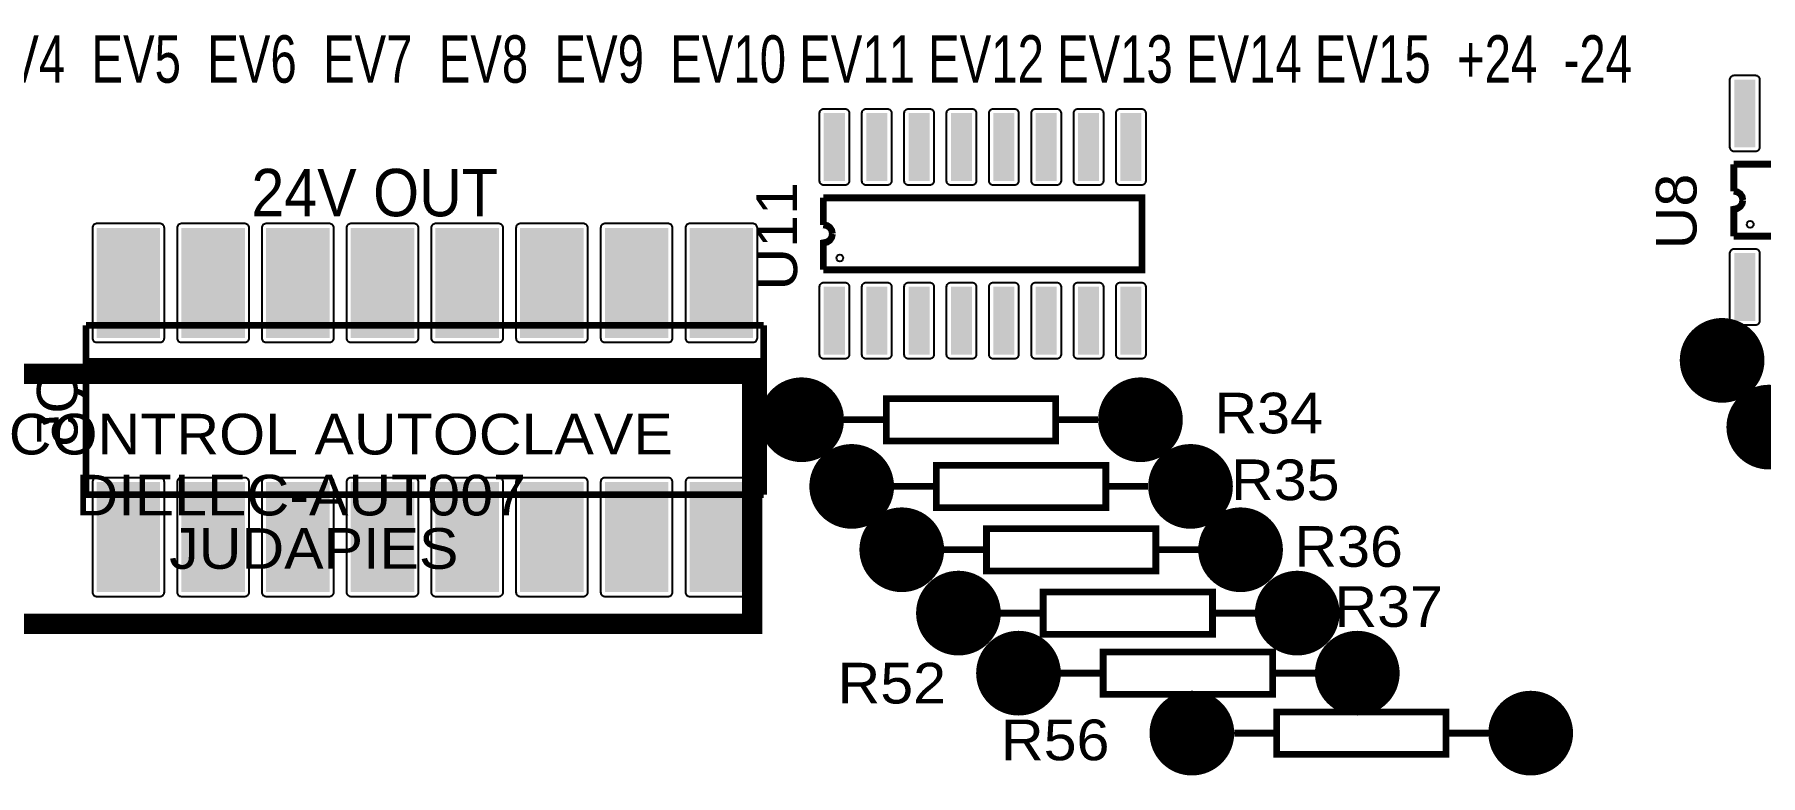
# Model space of a CAD drawing. Header units: inches. Extents: x 18.7 to 39.4, y 4.3 to 20.5.
# Drawn here: x 28.018 to 30.708, y 12.782 to 13.937 of the extents above; entities that cross this region are included whole.
import ezdxf

# ---------------------------------------------------------------- set-up
doc = ezdxf.new("R2010")
doc.units = ezdxf.units.IN
doc.header["$MEASUREMENT"] = 0
doc.styles.get("Standard").update_dxf_attribs({"font": 'arial.ttf'})

# ---------------------------------------------------------------- blocks, each defined once
blk = doc.blocks.new('RPAD')
blk.add_trace([(-0.5, -0.5), (-0.5, 0.5), (0.5, -0.5), (0.5, 0.5)])
blk = doc.blocks.new('EPAD')
at = {"const_width": 0.5}
blk.add_lwpolyline([(-0.25, 0, 1), (0.25, 0, 1)], format="xyb", close=True, dxfattribs=at)
blk = doc.blocks.new('NextionControlV4')
for points in [[(44.5068, 16.2564), (44.5318, 16.2564), (44.5328, 16.2563), (44.5337, 16.256), (44.5346, 16.2555), (44.5353, 16.2549), (44.5359, 16.2542), (44.5364, 16.2533), (44.5367, 16.2524), (44.5368, 16.2514), (44.5368, 16.1714), (44.5367, 16.1704), (44.5364, 16.1694), (44.5359, 16.1686), (44.5353, 16.1678), (44.5346, 16.1672), (44.5337, 16.1668), (44.5328, 16.1665), (44.5318, 16.1664), (44.5068, 16.1664), (44.5057, 16.1665), (44.5048, 16.1668), (44.5039, 16.1672), (44.5032, 16.1678), (44.5026, 16.1686), (44.5022, 16.1694), (44.5019, 16.1704), (44.5018, 16.1714), (44.5018, 16.2514), (44.5019, 16.2524), (44.5022, 16.2533), (44.5026, 16.2542), (44.5032, 16.2549), (44.5039, 16.2555), (44.5048, 16.256), (44.5057, 16.2563), (44.5068, 16.2564)], [(43.432, 16.2167), (43.457, 16.2167), (43.458, 16.2166), (43.4589, 16.2163), (43.4598, 16.2159), (43.4605, 16.2153), (43.4611, 16.2145), (43.4616, 16.2137), (43.4619, 16.2127), (43.462, 16.2117), (43.462, 16.1317), (43.4619, 16.1307), (43.4616, 16.1297), (43.4611, 16.1289), (43.4605, 16.1281), (43.4598, 16.1275), (43.4589, 16.1271), (43.458, 16.1268), (43.457, 16.1267), (43.432, 16.1267), (43.431, 16.1268), (43.43, 16.1271), (43.4292, 16.1275), (43.4284, 16.1281), (43.4278, 16.1289), (43.4274, 16.1297), (43.4271, 16.1307), (43.427, 16.1317), (43.427, 16.2117), (43.4271, 16.2127), (43.4274, 16.2137), (43.4278, 16.2145), (43.4284, 16.2153), (43.4292, 16.2159), (43.43, 16.2163), (43.431, 16.2166), (43.432, 16.2167)], [(43.482, 16.2167), (43.507, 16.2167), (43.508, 16.2166), (43.5089, 16.2163), (43.5098, 16.2159), (43.5105, 16.2153), (43.5111, 16.2145), (43.5116, 16.2137), (43.5119, 16.2127), (43.512, 16.2117), (43.512, 16.1317), (43.5119, 16.1307), (43.5116, 16.1297), (43.5111, 16.1289), (43.5105, 16.1281), (43.5098, 16.1275), (43.5089, 16.1271), (43.508, 16.1268), (43.507, 16.1267), (43.482, 16.1267), (43.481, 16.1268), (43.48, 16.1271), (43.4792, 16.1275), (43.4784, 16.1281), (43.4778, 16.1289), (43.4774, 16.1297), (43.4771, 16.1307), (43.477, 16.1317), (43.477, 16.2117), (43.4771, 16.2127), (43.4774, 16.2137), (43.4778, 16.2145), (43.4784, 16.2153), (43.4792, 16.2159), (43.48, 16.2163), (43.481, 16.2166), (43.482, 16.2167)], [(43.532, 16.2167), (43.557, 16.2167), (43.558, 16.2166), (43.5589, 16.2163), (43.5598, 16.2159), (43.5605, 16.2153), (43.5611, 16.2145), (43.5616, 16.2137), (43.5619, 16.2127), (43.562, 16.2117), (43.562, 16.1317), (43.5619, 16.1307), (43.5616, 16.1297), (43.5611, 16.1289), (43.5605, 16.1281), (43.5598, 16.1275), (43.5589, 16.1271), (43.558, 16.1268), (43.557, 16.1267), (43.532, 16.1267), (43.531, 16.1268), (43.53, 16.1271), (43.5292, 16.1275), (43.5284, 16.1281), (43.5278, 16.1289), (43.5274, 16.1297), (43.5271, 16.1307), (43.527, 16.1317), (43.527, 16.2117), (43.5271, 16.2127), (43.5274, 16.2137), (43.5278, 16.2145), (43.5284, 16.2153), (43.5292, 16.2159), (43.53, 16.2163), (43.531, 16.2166), (43.532, 16.2167)], [(43.582, 16.2167), (43.607, 16.2167), (43.608, 16.2166), (43.6089, 16.2163), (43.6098, 16.2159), (43.6105, 16.2153), (43.6111, 16.2145), (43.6116, 16.2137), (43.6119, 16.2127), (43.612, 16.2117), (43.612, 16.1317), (43.6119, 16.1307), (43.6116, 16.1297), (43.6111, 16.1289), (43.6105, 16.1281), (43.6098, 16.1275), (43.6089, 16.1271), (43.608, 16.1268), (43.607, 16.1267), (43.582, 16.1267), (43.581, 16.1268), (43.58, 16.1271), (43.5792, 16.1275), (43.5784, 16.1281), (43.5778, 16.1289), (43.5774, 16.1297), (43.5771, 16.1307), (43.577, 16.1317), (43.577, 16.2117), (43.5771, 16.2127), (43.5774, 16.2137), (43.5778, 16.2145), (43.5784, 16.2153), (43.5792, 16.2159), (43.58, 16.2163), (43.581, 16.2166), (43.582, 16.2167)], [(43.632, 16.2167), (43.657, 16.2167), (43.658, 16.2166), (43.6589, 16.2163), (43.6598, 16.2159), (43.6605, 16.2153), (43.6611, 16.2145), (43.6616, 16.2137), (43.6619, 16.2127), (43.662, 16.2117), (43.662, 16.1317), (43.6619, 16.1307), (43.6616, 16.1297), (43.6611, 16.1289), (43.6605, 16.1281), (43.6598, 16.1275), (43.6589, 16.1271), (43.658, 16.1268), (43.657, 16.1267), (43.632, 16.1267), (43.631, 16.1268), (43.63, 16.1271), (43.6292, 16.1275), (43.6284, 16.1281), (43.6278, 16.1289), (43.6274, 16.1297), (43.6271, 16.1307), (43.627, 16.1317), (43.627, 16.2117), (43.6271, 16.2127), (43.6274, 16.2137), (43.6278, 16.2145), (43.6284, 16.2153), (43.6292, 16.2159), (43.63, 16.2163), (43.631, 16.2166), (43.632, 16.2167)], [(43.682, 16.2167), (43.707, 16.2167), (43.708, 16.2166), (43.7089, 16.2163), (43.7098, 16.2159), (43.7105, 16.2153), (43.7111, 16.2145), (43.7116, 16.2137), (43.7119, 16.2127), (43.712, 16.2117), (43.712, 16.1317), (43.7119, 16.1307), (43.7116, 16.1297), (43.7111, 16.1289), (43.7105, 16.1281), (43.7098, 16.1275), (43.7089, 16.1271), (43.708, 16.1268), (43.707, 16.1267), (43.682, 16.1267), (43.681, 16.1268), (43.68, 16.1271), (43.6792, 16.1275), (43.6784, 16.1281), (43.6778, 16.1289), (43.6774, 16.1297), (43.6771, 16.1307), (43.677, 16.1317), (43.677, 16.2117), (43.6771, 16.2127), (43.6774, 16.2137), (43.6778, 16.2145), (43.6784, 16.2153), (43.6792, 16.2159), (43.68, 16.2163), (43.681, 16.2166), (43.682, 16.2167)], [(43.732, 16.2167), (43.757, 16.2167), (43.758, 16.2166), (43.7589, 16.2163), (43.7598, 16.2159), (43.7605, 16.2153), (43.7611, 16.2145), (43.7616, 16.2137), (43.7619, 16.2127), (43.762, 16.2117), (43.762, 16.1317), (43.7619, 16.1307), (43.7616, 16.1297), (43.7611, 16.1289), (43.7605, 16.1281), (43.7598, 16.1275), (43.7589, 16.1271), (43.758, 16.1268), (43.757, 16.1267), (43.732, 16.1267), (43.731, 16.1268), (43.73, 16.1271), (43.7292, 16.1275), (43.7284, 16.1281), (43.7278, 16.1289), (43.7274, 16.1297), (43.7271, 16.1307), (43.727, 16.1317), (43.727, 16.2117), (43.7271, 16.2127), (43.7274, 16.2137), (43.7278, 16.2145), (43.7284, 16.2153), (43.7292, 16.2159), (43.73, 16.2163), (43.731, 16.2166), (43.732, 16.2167)], [(43.782, 16.2167), (43.807, 16.2167), (43.808, 16.2166), (43.8089, 16.2163), (43.8098, 16.2159), (43.8105, 16.2153), (43.8111, 16.2145), (43.8116, 16.2137), (43.8119, 16.2127), (43.812, 16.2117), (43.812, 16.1317), (43.8119, 16.1307), (43.8116, 16.1297), (43.8111, 16.1289), (43.8105, 16.1281), (43.8098, 16.1275), (43.8089, 16.1271), (43.808, 16.1268), (43.807, 16.1267), (43.782, 16.1267), (43.781, 16.1268), (43.78, 16.1271), (43.7792, 16.1275), (43.7784, 16.1281), (43.7778, 16.1289), (43.7774, 16.1297), (43.7771, 16.1307), (43.777, 16.1317), (43.777, 16.2117), (43.7771, 16.2127), (43.7774, 16.2137), (43.7778, 16.2145), (43.7784, 16.2153), (43.7792, 16.2159), (43.78, 16.2163), (43.781, 16.2166), (43.782, 16.2167)], [(42.5735, 15.9412), (42.6485, 15.9412), (42.6495, 15.9413), (42.6504, 15.9416), (42.6513, 15.942), (42.652, 15.9426), (42.6526, 15.9433), (42.6531, 15.9442), (42.6534, 15.9451), (42.6535, 15.9462), (42.6535, 16.0762), (42.6534, 16.0772), (42.6531, 16.0781), (42.6526, 16.079), (42.652, 16.0797), (42.6513, 16.0803), (42.6504, 16.0808), (42.6495, 16.0811), (42.6485, 16.0812), (42.5735, 16.0812), (42.5724, 16.0811), (42.5715, 16.0808), (42.5706, 16.0803), (42.5699, 16.0797), (42.5693, 16.079), (42.5689, 16.0781), (42.5686, 16.0772), (42.5685, 16.0762), (42.5685, 15.9462), (42.5686, 15.9451), (42.5689, 15.9442), (42.5693, 15.9433), (42.5699, 15.9426), (42.5706, 15.942), (42.5715, 15.9416), (42.5724, 15.9413), (42.5735, 15.9412)], [(42.6735, 15.9412), (42.7485, 15.9412), (42.7495, 15.9413), (42.7504, 15.9416), (42.7513, 15.942), (42.752, 15.9426), (42.7526, 15.9433), (42.7531, 15.9442), (42.7534, 15.9451), (42.7535, 15.9462), (42.7535, 16.0762), (42.7534, 16.0772), (42.7531, 16.0781), (42.7526, 16.079), (42.752, 16.0797), (42.7513, 16.0803), (42.7504, 16.0808), (42.7495, 16.0811), (42.7485, 16.0812), (42.6735, 16.0812), (42.6724, 16.0811), (42.6715, 16.0808), (42.6706, 16.0803), (42.6699, 16.0797), (42.6693, 16.079), (42.6689, 16.0781), (42.6686, 16.0772), (42.6685, 16.0762), (42.6685, 15.9462), (42.6686, 15.9451), (42.6689, 15.9442), (42.6693, 15.9433), (42.6699, 15.9426), (42.6706, 15.942), (42.6715, 15.9416), (42.6724, 15.9413), (42.6735, 15.9412)], [(42.7735, 15.9412), (42.8485, 15.9412), (42.8495, 15.9413), (42.8504, 15.9416), (42.8513, 15.942), (42.852, 15.9426), (42.8526, 15.9433), (42.8531, 15.9442), (42.8534, 15.9451), (42.8535, 15.9462), (42.8535, 16.0762), (42.8534, 16.0772), (42.8531, 16.0781), (42.8526, 16.079), (42.852, 16.0797), (42.8513, 16.0803), (42.8504, 16.0808), (42.8495, 16.0811), (42.8485, 16.0812), (42.7735, 16.0812), (42.7724, 16.0811), (42.7715, 16.0808), (42.7706, 16.0803), (42.7699, 16.0797), (42.7693, 16.079), (42.7689, 16.0781), (42.7686, 16.0772), (42.7685, 16.0762), (42.7685, 15.9462), (42.7686, 15.9451), (42.7689, 15.9442), (42.7693, 15.9433), (42.7699, 15.9426), (42.7706, 15.942), (42.7715, 15.9416), (42.7724, 15.9413), (42.7735, 15.9412)], [(42.8735, 15.9412), (42.9485, 15.9412), (42.9495, 15.9413), (42.9504, 15.9416), (42.9513, 15.942), (42.952, 15.9426), (42.9526, 15.9433), (42.9531, 15.9442), (42.9534, 15.9451), (42.9535, 15.9462), (42.9535, 16.0762), (42.9534, 16.0772), (42.9531, 16.0781), (42.9526, 16.079), (42.952, 16.0797), (42.9513, 16.0803), (42.9504, 16.0808), (42.9495, 16.0811), (42.9485, 16.0812), (42.8735, 16.0812), (42.8724, 16.0811), (42.8715, 16.0808), (42.8706, 16.0803), (42.8699, 16.0797), (42.8693, 16.079), (42.8689, 16.0781), (42.8686, 16.0772), (42.8685, 16.0762), (42.8685, 15.9462), (42.8686, 15.9451), (42.8689, 15.9442), (42.8693, 15.9433), (42.8699, 15.9426), (42.8706, 15.942), (42.8715, 15.9416), (42.8724, 15.9413), (42.8735, 15.9412)], [(42.9735, 15.9412), (43.0485, 15.9412), (43.0495, 15.9413), (43.0504, 15.9416), (43.0513, 15.942), (43.052, 15.9426), (43.0526, 15.9433), (43.0531, 15.9442), (43.0534, 15.9451), (43.0535, 15.9462), (43.0535, 16.0762), (43.0534, 16.0772), (43.0531, 16.0781), (43.0526, 16.079), (43.052, 16.0797), (43.0513, 16.0803), (43.0504, 16.0808), (43.0495, 16.0811), (43.0485, 16.0812), (42.9735, 16.0812), (42.9724, 16.0811), (42.9715, 16.0808), (42.9706, 16.0803), (42.9699, 16.0797), (42.9693, 16.079), (42.9689, 16.0781), (42.9686, 16.0772), (42.9685, 16.0762), (42.9685, 15.9462), (42.9686, 15.9451), (42.9689, 15.9442), (42.9693, 15.9433), (42.9699, 15.9426), (42.9706, 15.942), (42.9715, 15.9416), (42.9724, 15.9413), (42.9735, 15.9412)], [(43.0735, 15.9412), (43.1485, 15.9412), (43.1495, 15.9413), (43.1504, 15.9416), (43.1513, 15.942), (43.152, 15.9426), (43.1526, 15.9433), (43.1531, 15.9442), (43.1534, 15.9451), (43.1535, 15.9462), (43.1535, 16.0762), (43.1534, 16.0772), (43.1531, 16.0781), (43.1526, 16.079), (43.152, 16.0797), (43.1513, 16.0803), (43.1504, 16.0808), (43.1495, 16.0811), (43.1485, 16.0812), (43.0735, 16.0812), (43.0724, 16.0811), (43.0715, 16.0808), (43.0706, 16.0803), (43.0699, 16.0797), (43.0693, 16.079), (43.0689, 16.0781), (43.0686, 16.0772), (43.0685, 16.0762), (43.0685, 15.9462), (43.0686, 15.9451), (43.0689, 15.9442), (43.0693, 15.9433), (43.0699, 15.9426), (43.0706, 15.942), (43.0715, 15.9416), (43.0724, 15.9413), (43.0735, 15.9412)], [(43.1735, 15.9412), (43.2485, 15.9412), (43.2495, 15.9413), (43.2504, 15.9416), (43.2513, 15.942), (43.252, 15.9426), (43.2526, 15.9433), (43.2531, 15.9442), (43.2534, 15.9451), (43.2535, 15.9462), (43.2535, 16.0762), (43.2534, 16.0772), (43.2531, 16.0781), (43.2526, 16.079), (43.252, 16.0797), (43.2513, 16.0803), (43.2504, 16.0808), (43.2495, 16.0811), (43.2485, 16.0812), (43.1735, 16.0812), (43.1724, 16.0811), (43.1715, 16.0808), (43.1706, 16.0803), (43.1699, 16.0797), (43.1693, 16.079), (43.1689, 16.0781), (43.1686, 16.0772), (43.1685, 16.0762), (43.1685, 15.9462), (43.1686, 15.9451), (43.1689, 15.9442), (43.1693, 15.9433), (43.1699, 15.9426), (43.1706, 15.942), (43.1715, 15.9416), (43.1724, 15.9413), (43.1735, 15.9412)], [(43.2735, 15.9412), (43.3485, 15.9412), (43.3495, 15.9413), (43.3504, 15.9416), (43.3513, 15.942), (43.352, 15.9426), (43.3526, 15.9433), (43.3531, 15.9442), (43.3534, 15.9451), (43.3535, 15.9462), (43.3535, 16.0762), (43.3534, 16.0772), (43.3531, 16.0781), (43.3526, 16.079), (43.352, 16.0797), (43.3513, 16.0803), (43.3504, 16.0808), (43.3495, 16.0811), (43.3485, 16.0812), (43.2735, 16.0812), (43.2724, 16.0811), (43.2715, 16.0808), (43.2706, 16.0803), (43.2699, 16.0797), (43.2693, 16.079), (43.2689, 16.0781), (43.2686, 16.0772), (43.2685, 16.0762), (43.2685, 15.9462), (43.2686, 15.9451), (43.2689, 15.9442), (43.2693, 15.9433), (43.2699, 15.9426), (43.2706, 15.942), (43.2715, 15.9416), (43.2724, 15.9413), (43.2735, 15.9412)], [(44.5318, 15.9614), (44.5068, 15.9614), (44.5057, 15.9615), (44.5048, 15.9618), (44.5039, 15.9622), (44.5032, 15.9628), (44.5026, 15.9636), (44.5022, 15.9644), (44.5019, 15.9654), (44.5018, 15.9664), (44.5018, 16.0464), (44.5019, 16.0474), (44.5022, 16.0483), (44.5026, 16.0492), (44.5032, 16.0499), (44.5039, 16.0505), (44.5048, 16.051), (44.5057, 16.0513), (44.5068, 16.0514), (44.5318, 16.0514), (44.5328, 16.0513), (44.5337, 16.051), (44.5346, 16.0505), (44.5353, 16.0499), (44.5359, 16.0492), (44.5364, 16.0483), (44.5367, 16.0474), (44.5368, 16.0464), (44.5368, 15.9664), (44.5367, 15.9654), (44.5364, 15.9644), (44.5359, 15.9636), (44.5353, 15.9628), (44.5346, 15.9622), (44.5337, 15.9618), (44.5328, 15.9615), (44.5318, 15.9614)], [(43.457, 15.9217), (43.432, 15.9217), (43.431, 15.9218), (43.43, 15.9221), (43.4292, 15.9225), (43.4284, 15.9231), (43.4278, 15.9239), (43.4274, 15.9247), (43.4271, 15.9257), (43.427, 15.9267), (43.427, 16.0067), (43.4271, 16.0077), (43.4274, 16.0087), (43.4278, 16.0095), (43.4284, 16.0103), (43.4292, 16.0109), (43.43, 16.0113), (43.431, 16.0116), (43.432, 16.0117), (43.457, 16.0117), (43.458, 16.0116), (43.4589, 16.0113), (43.4598, 16.0109), (43.4605, 16.0103), (43.4611, 16.0095), (43.4616, 16.0087), (43.4619, 16.0077), (43.462, 16.0067), (43.462, 15.9267), (43.4619, 15.9257), (43.4616, 15.9247), (43.4611, 15.9239), (43.4605, 15.9231), (43.4598, 15.9225), (43.4589, 15.9221), (43.458, 15.9218), (43.457, 15.9217)], [(43.507, 15.9217), (43.482, 15.9217), (43.481, 15.9218), (43.48, 15.9221), (43.4792, 15.9225), (43.4784, 15.9231), (43.4778, 15.9239), (43.4774, 15.9247), (43.4771, 15.9257), (43.477, 15.9267), (43.477, 16.0067), (43.4771, 16.0077), (43.4774, 16.0087), (43.4778, 16.0095), (43.4784, 16.0103), (43.4792, 16.0109), (43.48, 16.0113), (43.481, 16.0116), (43.482, 16.0117), (43.507, 16.0117), (43.508, 16.0116), (43.5089, 16.0113), (43.5098, 16.0109), (43.5105, 16.0103), (43.5111, 16.0095), (43.5116, 16.0087), (43.5119, 16.0077), (43.512, 16.0067), (43.512, 15.9267), (43.5119, 15.9257), (43.5116, 15.9247), (43.5111, 15.9239), (43.5105, 15.9231), (43.5098, 15.9225), (43.5089, 15.9221), (43.508, 15.9218), (43.507, 15.9217)], [(43.557, 15.9217), (43.532, 15.9217), (43.531, 15.9218), (43.53, 15.9221), (43.5292, 15.9225), (43.5284, 15.9231), (43.5278, 15.9239), (43.5274, 15.9247), (43.5271, 15.9257), (43.527, 15.9267), (43.527, 16.0067), (43.5271, 16.0077), (43.5274, 16.0087), (43.5278, 16.0095), (43.5284, 16.0103), (43.5292, 16.0109), (43.53, 16.0113), (43.531, 16.0116), (43.532, 16.0117), (43.557, 16.0117), (43.558, 16.0116), (43.5589, 16.0113), (43.5598, 16.0109), (43.5605, 16.0103), (43.5611, 16.0095), (43.5616, 16.0087), (43.5619, 16.0077), (43.562, 16.0067), (43.562, 15.9267), (43.5619, 15.9257), (43.5616, 15.9247), (43.5611, 15.9239), (43.5605, 15.9231), (43.5598, 15.9225), (43.5589, 15.9221), (43.558, 15.9218), (43.557, 15.9217)], [(43.607, 15.9217), (43.582, 15.9217), (43.581, 15.9218), (43.58, 15.9221), (43.5792, 15.9225), (43.5784, 15.9231), (43.5778, 15.9239), (43.5774, 15.9247), (43.5771, 15.9257), (43.577, 15.9267), (43.577, 16.0067), (43.5771, 16.0077), (43.5774, 16.0087), (43.5778, 16.0095), (43.5784, 16.0103), (43.5792, 16.0109), (43.58, 16.0113), (43.581, 16.0116), (43.582, 16.0117), (43.607, 16.0117), (43.608, 16.0116), (43.6089, 16.0113), (43.6098, 16.0109), (43.6105, 16.0103), (43.6111, 16.0095), (43.6116, 16.0087), (43.6119, 16.0077), (43.612, 16.0067), (43.612, 15.9267), (43.6119, 15.9257), (43.6116, 15.9247), (43.6111, 15.9239), (43.6105, 15.9231), (43.6098, 15.9225), (43.6089, 15.9221), (43.608, 15.9218), (43.607, 15.9217)], [(43.657, 15.9217), (43.632, 15.9217), (43.631, 15.9218), (43.63, 15.9221), (43.6292, 15.9225), (43.6284, 15.9231), (43.6278, 15.9239), (43.6274, 15.9247), (43.6271, 15.9257), (43.627, 15.9267), (43.627, 16.0067), (43.6271, 16.0077), (43.6274, 16.0087), (43.6278, 16.0095), (43.6284, 16.0103), (43.6292, 16.0109), (43.63, 16.0113), (43.631, 16.0116), (43.632, 16.0117), (43.657, 16.0117), (43.658, 16.0116), (43.6589, 16.0113), (43.6598, 16.0109), (43.6605, 16.0103), (43.6611, 16.0095), (43.6616, 16.0087), (43.6619, 16.0077), (43.662, 16.0067), (43.662, 15.9267), (43.6619, 15.9257), (43.6616, 15.9247), (43.6611, 15.9239), (43.6605, 15.9231), (43.6598, 15.9225), (43.6589, 15.9221), (43.658, 15.9218), (43.657, 15.9217)], [(43.707, 15.9217), (43.682, 15.9217), (43.681, 15.9218), (43.68, 15.9221), (43.6792, 15.9225), (43.6784, 15.9231), (43.6778, 15.9239), (43.6774, 15.9247), (43.6771, 15.9257), (43.677, 15.9267), (43.677, 16.0067), (43.6771, 16.0077), (43.6774, 16.0087), (43.6778, 16.0095), (43.6784, 16.0103), (43.6792, 16.0109), (43.68, 16.0113), (43.681, 16.0116), (43.682, 16.0117), (43.707, 16.0117), (43.708, 16.0116), (43.7089, 16.0113), (43.7098, 16.0109), (43.7105, 16.0103), (43.7111, 16.0095), (43.7116, 16.0087), (43.7119, 16.0077), (43.712, 16.0067), (43.712, 15.9267), (43.7119, 15.9257), (43.7116, 15.9247), (43.7111, 15.9239), (43.7105, 15.9231), (43.7098, 15.9225), (43.7089, 15.9221), (43.708, 15.9218), (43.707, 15.9217)], [(43.757, 15.9217), (43.732, 15.9217), (43.731, 15.9218), (43.73, 15.9221), (43.7292, 15.9225), (43.7284, 15.9231), (43.7278, 15.9239), (43.7274, 15.9247), (43.7271, 15.9257), (43.727, 15.9267), (43.727, 16.0067), (43.7271, 16.0077), (43.7274, 16.0087), (43.7278, 16.0095), (43.7284, 16.0103), (43.7292, 16.0109), (43.73, 16.0113), (43.731, 16.0116), (43.732, 16.0117), (43.757, 16.0117), (43.758, 16.0116), (43.7589, 16.0113), (43.7598, 16.0109), (43.7605, 16.0103), (43.7611, 16.0095), (43.7616, 16.0087), (43.7619, 16.0077), (43.762, 16.0067), (43.762, 15.9267), (43.7619, 15.9257), (43.7616, 15.9247), (43.7611, 15.9239), (43.7605, 15.9231), (43.7598, 15.9225), (43.7589, 15.9221), (43.758, 15.9218), (43.757, 15.9217)], [(43.807, 15.9217), (43.782, 15.9217), (43.781, 15.9218), (43.78, 15.9221), (43.7792, 15.9225), (43.7784, 15.9231), (43.7778, 15.9239), (43.7774, 15.9247), (43.7771, 15.9257), (43.777, 15.9267), (43.777, 16.0067), (43.7771, 16.0077), (43.7774, 16.0087), (43.7778, 16.0095), (43.7784, 16.0103), (43.7792, 16.0109), (43.78, 16.0113), (43.781, 16.0116), (43.782, 16.0117), (43.807, 16.0117), (43.808, 16.0116), (43.8089, 16.0113), (43.8098, 16.0109), (43.8105, 16.0103), (43.8111, 16.0095), (43.8116, 16.0087), (43.8119, 16.0077), (43.812, 16.0067), (43.812, 15.9267), (43.8119, 15.9257), (43.8116, 15.9247), (43.8111, 15.9239), (43.8105, 15.9231), (43.8098, 15.9225), (43.8089, 15.9221), (43.808, 15.9218), (43.807, 15.9217)], [(42.5735, 15.6412), (42.6485, 15.6412), (42.6495, 15.6413), (42.6504, 15.6416), (42.6513, 15.642), (42.652, 15.6426), (42.6526, 15.6433), (42.6531, 15.6442), (42.6534, 15.6451), (42.6535, 15.6462), (42.6535, 15.7762), (42.6534, 15.7772), (42.6531, 15.7781), (42.6526, 15.779), (42.652, 15.7797), (42.6513, 15.7803), (42.6504, 15.7808), (42.6495, 15.7811), (42.6485, 15.7812), (42.5735, 15.7812), (42.5724, 15.7811), (42.5715, 15.7808), (42.5706, 15.7803), (42.5699, 15.7797), (42.5693, 15.779), (42.5689, 15.7781), (42.5686, 15.7772), (42.5685, 15.7762), (42.5685, 15.6462), (42.5686, 15.6451), (42.5689, 15.6442), (42.5693, 15.6433), (42.5699, 15.6426), (42.5706, 15.642), (42.5715, 15.6416), (42.5724, 15.6413), (42.5735, 15.6412)], [(42.6735, 15.6412), (42.7485, 15.6412), (42.7495, 15.6413), (42.7504, 15.6416), (42.7513, 15.642), (42.752, 15.6426), (42.7526, 15.6433), (42.7531, 15.6442), (42.7534, 15.6451), (42.7535, 15.6462), (42.7535, 15.7762), (42.7534, 15.7772), (42.7531, 15.7781), (42.7526, 15.779), (42.752, 15.7797), (42.7513, 15.7803), (42.7504, 15.7808), (42.7495, 15.7811), (42.7485, 15.7812), (42.6735, 15.7812), (42.6724, 15.7811), (42.6715, 15.7808), (42.6706, 15.7803), (42.6699, 15.7797), (42.6693, 15.779), (42.6689, 15.7781), (42.6686, 15.7772), (42.6685, 15.7762), (42.6685, 15.6462), (42.6686, 15.6451), (42.6689, 15.6442), (42.6693, 15.6433), (42.6699, 15.6426), (42.6706, 15.642), (42.6715, 15.6416), (42.6724, 15.6413), (42.6735, 15.6412)], [(42.7735, 15.6412), (42.8485, 15.6412), (42.8495, 15.6413), (42.8504, 15.6416), (42.8513, 15.642), (42.852, 15.6426), (42.8526, 15.6433), (42.8531, 15.6442), (42.8534, 15.6451), (42.8535, 15.6462), (42.8535, 15.7762), (42.8534, 15.7772), (42.8531, 15.7781), (42.8526, 15.779), (42.852, 15.7797), (42.8513, 15.7803), (42.8504, 15.7808), (42.8495, 15.7811), (42.8485, 15.7812), (42.7735, 15.7812), (42.7724, 15.7811), (42.7715, 15.7808), (42.7706, 15.7803), (42.7699, 15.7797), (42.7693, 15.779), (42.7689, 15.7781), (42.7686, 15.7772), (42.7685, 15.7762), (42.7685, 15.6462), (42.7686, 15.6451), (42.7689, 15.6442), (42.7693, 15.6433), (42.7699, 15.6426), (42.7706, 15.642), (42.7715, 15.6416), (42.7724, 15.6413), (42.7735, 15.6412)], [(42.8735, 15.6412), (42.9485, 15.6412), (42.9495, 15.6413), (42.9504, 15.6416), (42.9513, 15.642), (42.952, 15.6426), (42.9526, 15.6433), (42.9531, 15.6442), (42.9534, 15.6451), (42.9535, 15.6462), (42.9535, 15.7762), (42.9534, 15.7772), (42.9531, 15.7781), (42.9526, 15.779), (42.952, 15.7797), (42.9513, 15.7803), (42.9504, 15.7808), (42.9495, 15.7811), (42.9485, 15.7812), (42.8735, 15.7812), (42.8724, 15.7811), (42.8715, 15.7808), (42.8706, 15.7803), (42.8699, 15.7797), (42.8693, 15.779), (42.8689, 15.7781), (42.8686, 15.7772), (42.8685, 15.7762), (42.8685, 15.6462), (42.8686, 15.6451), (42.8689, 15.6442), (42.8693, 15.6433), (42.8699, 15.6426), (42.8706, 15.642), (42.8715, 15.6416), (42.8724, 15.6413), (42.8735, 15.6412)], [(42.9735, 15.6412), (43.0485, 15.6412), (43.0495, 15.6413), (43.0504, 15.6416), (43.0513, 15.642), (43.052, 15.6426), (43.0526, 15.6433), (43.0531, 15.6442), (43.0534, 15.6451), (43.0535, 15.6462), (43.0535, 15.7762), (43.0534, 15.7772), (43.0531, 15.7781), (43.0526, 15.779), (43.052, 15.7797), (43.0513, 15.7803), (43.0504, 15.7808), (43.0495, 15.7811), (43.0485, 15.7812), (42.9735, 15.7812), (42.9724, 15.7811), (42.9715, 15.7808), (42.9706, 15.7803), (42.9699, 15.7797), (42.9693, 15.779), (42.9689, 15.7781), (42.9686, 15.7772), (42.9685, 15.7762), (42.9685, 15.6462), (42.9686, 15.6451), (42.9689, 15.6442), (42.9693, 15.6433), (42.9699, 15.6426), (42.9706, 15.642), (42.9715, 15.6416), (42.9724, 15.6413), (42.9735, 15.6412)], [(43.0735, 15.6412), (43.1485, 15.6412), (43.1495, 15.6413), (43.1504, 15.6416), (43.1513, 15.642), (43.152, 15.6426), (43.1526, 15.6433), (43.1531, 15.6442), (43.1534, 15.6451), (43.1535, 15.6462), (43.1535, 15.7762), (43.1534, 15.7772), (43.1531, 15.7781), (43.1526, 15.779), (43.152, 15.7797), (43.1513, 15.7803), (43.1504, 15.7808), (43.1495, 15.7811), (43.1485, 15.7812), (43.0735, 15.7812), (43.0724, 15.7811), (43.0715, 15.7808), (43.0706, 15.7803), (43.0699, 15.7797), (43.0693, 15.779), (43.0689, 15.7781), (43.0686, 15.7772), (43.0685, 15.7762), (43.0685, 15.6462), (43.0686, 15.6451), (43.0689, 15.6442), (43.0693, 15.6433), (43.0699, 15.6426), (43.0706, 15.642), (43.0715, 15.6416), (43.0724, 15.6413), (43.0735, 15.6412)], [(43.1735, 15.6412), (43.2485, 15.6412), (43.2495, 15.6413), (43.2504, 15.6416), (43.2513, 15.642), (43.252, 15.6426), (43.2526, 15.6433), (43.2531, 15.6442), (43.2534, 15.6451), (43.2535, 15.6462), (43.2535, 15.7762), (43.2534, 15.7772), (43.2531, 15.7781), (43.2526, 15.779), (43.252, 15.7797), (43.2513, 15.7803), (43.2504, 15.7808), (43.2495, 15.7811), (43.2485, 15.7812), (43.1735, 15.7812), (43.1724, 15.7811), (43.1715, 15.7808), (43.1706, 15.7803), (43.1699, 15.7797), (43.1693, 15.779), (43.1689, 15.7781), (43.1686, 15.7772), (43.1685, 15.7762), (43.1685, 15.6462), (43.1686, 15.6451), (43.1689, 15.6442), (43.1693, 15.6433), (43.1699, 15.6426), (43.1706, 15.642), (43.1715, 15.6416), (43.1724, 15.6413), (43.1735, 15.6412)], [(43.2735, 15.6412), (43.3485, 15.6412), (43.3495, 15.6413), (43.3504, 15.6416), (43.3513, 15.642), (43.352, 15.6426), (43.3526, 15.6433), (43.3531, 15.6442), (43.3534, 15.6451), (43.3535, 15.6462), (43.3535, 15.7762), (43.3534, 15.7772), (43.3531, 15.7781), (43.3526, 15.779), (43.352, 15.7797), (43.3513, 15.7803), (43.3504, 15.7808), (43.3495, 15.7811), (43.3485, 15.7812), (43.2735, 15.7812), (43.2724, 15.7811), (43.2715, 15.7808), (43.2706, 15.7803), (43.2699, 15.7797), (43.2693, 15.779), (43.2689, 15.7781), (43.2686, 15.7772), (43.2685, 15.7762), (43.2685, 15.6462), (43.2686, 15.6451), (43.2689, 15.6442), (43.2693, 15.6433), (43.2699, 15.6426), (43.2706, 15.642), (43.2715, 15.6416), (43.2724, 15.6413), (43.2735, 15.6412)]]:
    blk.add_lwpolyline(points, close=True)
for points, const_width in [([(44.5063, 16.1195), (44.5063, 16.1514)], 0.008), ([(44.5063, 16.1514), (44.5193, 16.1514)], 0.008), ([(44.5063, 16.1195), (44.5063, 16.1514)], 0.008), ([(44.5063, 16.1514), (44.5193, 16.1514)], 0.008), ([(44.5063, 16.1195), (44.5063, 16.1514)], 0.008), ([(44.5063, 16.1514), (44.5193, 16.1514)], 0.008), ([(44.5193, 16.1514), (44.8693, 16.1514)], 0.008), ([(44.5193, 16.1514), (44.8693, 16.1514)], 0.008), ([(44.5193, 16.1514), (44.8693, 16.1514)], 0.008), ([(44.5063, 16.1195), (44.5104, 16.1187), (44.5138, 16.1164), (44.5161, 16.1131), (44.5169, 16.1089)], 0.008), ([(44.5063, 16.1195), (44.5104, 16.1187), (44.5138, 16.1164), (44.5161, 16.1131), (44.5169, 16.1089)], 0.008), ([(44.5063, 16.1195), (44.5104, 16.1187), (44.5138, 16.1164), (44.5161, 16.1131), (44.5169, 16.1089)], 0.008), ([(43.4315, 16.0798), (43.4315, 16.1117)], 0.008), ([(43.4315, 16.1117), (43.4445, 16.1117)], 0.008), ([(43.4315, 16.0798), (43.4315, 16.1117)], 0.008), ([(43.4315, 16.1117), (43.4445, 16.1117)], 0.008), ([(43.4315, 16.0798), (43.4315, 16.1117)], 0.008), ([(43.4315, 16.1117), (43.4445, 16.1117)], 0.008), ([(43.4445, 16.1117), (43.7945, 16.1117)], 0.008), ([(43.4445, 16.1117), (43.7945, 16.1117)], 0.008), ([(43.4445, 16.1117), (43.7945, 16.1117)], 0.008), ([(43.8075, 16.0817), (43.8075, 16.1117), (43.7945, 16.1117)], 0.008), ([(43.8075, 16.0817), (43.8075, 16.1117), (43.7945, 16.1117)], 0.008), ([(43.8075, 16.0817), (43.8075, 16.1117), (43.7945, 16.1117)], 0.008), ([(44.5063, 16.0664), (44.5063, 16.0983), (44.5104, 16.0991), (44.5138, 16.1013), (44.5161, 16.1047), (44.5169, 16.1089)], 0.008), ([(44.5063, 16.0664), (44.5063, 16.0983), (44.5104, 16.0991), (44.5138, 16.1013), (44.5161, 16.1047), (44.5169, 16.1089)], 0.008), ([(44.5063, 16.0664), (44.5063, 16.0983), (44.5104, 16.0991), (44.5138, 16.1013), (44.5161, 16.1047), (44.5169, 16.1089)], 0.008), ([(43.4315, 16.0798), (43.4357, 16.079), (43.439, 16.0768), (43.4413, 16.0734), (43.4421, 16.0692)], 0.008), ([(43.4315, 16.0798), (43.4357, 16.079), (43.439, 16.0768), (43.4413, 16.0734), (43.4421, 16.0692)], 0.008), ([(43.4315, 16.0798), (43.4357, 16.079), (43.439, 16.0768), (43.4413, 16.0734), (43.4421, 16.0692)], 0.008), ([(43.8075, 16.0567), (43.8075, 16.0817)], 0.008), ([(43.8075, 16.0567), (43.8075, 16.0817)], 0.008), ([(43.8075, 16.0567), (43.8075, 16.0817)], 0.008), ([(43.4315, 16.0267), (43.4315, 16.0586), (43.4357, 16.0594), (43.439, 16.0616), (43.4413, 16.065), (43.4421, 16.0692)], 0.008), ([(43.4315, 16.0267), (43.4315, 16.0586), (43.4357, 16.0594), (43.439, 16.0616), (43.4413, 16.065), (43.4421, 16.0692)], 0.008), ([(43.4315, 16.0267), (43.4315, 16.0586), (43.4357, 16.0594), (43.439, 16.0616), (43.4413, 16.065), (43.4421, 16.0692)], 0.008), ([(43.7945, 16.0267), (43.8075, 16.0267), (43.8075, 16.0567)], 0.008), ([(43.7945, 16.0267), (43.8075, 16.0267), (43.8075, 16.0567)], 0.008), ([(43.7945, 16.0267), (43.8075, 16.0267), (43.8075, 16.0567)], 0.008), ([(44.5193, 16.0664), (44.5063, 16.0664)], 0.008), ([(44.5193, 16.0664), (44.5063, 16.0664)], 0.008), ([(44.5193, 16.0664), (44.5063, 16.0664)], 0.008), ([(44.5193, 16.0664), (44.8693, 16.0664)], 0.008), ([(44.5193, 16.0664), (44.8693, 16.0664)], 0.008), ([(44.5193, 16.0664), (44.8693, 16.0664)], 0.008), ([(43.4445, 16.0267), (43.4315, 16.0267)], 0.008), ([(43.4445, 16.0267), (43.4315, 16.0267)], 0.008), ([(43.4445, 16.0267), (43.4315, 16.0267)], 0.008), ([(43.4445, 16.0267), (43.7945, 16.0267)], 0.008), ([(43.4445, 16.0267), (43.7945, 16.0267)], 0.008), ([(43.4445, 16.0267), (43.7945, 16.0267)], 0.008), ([(42.561, 15.9612), (42.561, 15.9112)], 0.008), ([(42.561, 15.9612), (43.361, 15.9612)], 0.008), ([(42.561, 15.9612), (42.561, 15.9112)], 0.008), ([(42.561, 15.9612), (43.361, 15.9612)], 0.008), ([(42.561, 15.9612), (42.561, 15.9112)], 0.008), ([(42.561, 15.9612), (43.361, 15.9612)], 0.008), ([(43.361, 15.9612), (43.361, 15.7612)], 0.008), ([(43.361, 15.9612), (43.361, 15.7612)], 0.008), ([(43.361, 15.9612), (43.361, 15.7612)], 0.008), ([(42.4025, 15.6086), (43.3473, 15.6086), (43.3473, 15.9039), (42.4025, 15.9039), (42.4025, 15.6086)], 0.024), ([(42.4025, 15.6086), (43.3473, 15.6086), (43.3473, 15.9039), (42.4025, 15.9039), (42.4025, 15.6086)], 0.024), ([(42.4025, 15.6086), (43.3473, 15.6086), (43.3473, 15.9039), (42.4025, 15.9039), (42.4025, 15.6086)], 0.024), ([(43.3649, 15.9186), (42.5649, 15.9186)], 0.008), ([(43.3649, 15.9186), (42.5649, 15.9186)], 0.008), ([(43.3649, 15.9186), (42.5649, 15.9186)], 0.008), ([(42.561, 15.9096), (42.561, 15.7612)], 0.008), ([(42.561, 15.9096), (42.561, 15.7612)], 0.008), ([(42.561, 15.9096), (42.561, 15.7612)], 0.008), ([(43.5058, 15.8247), (43.7058, 15.8247), (43.7058, 15.8747), (43.5058, 15.8747), (43.5058, 15.8247)], 0.008), ([(43.5058, 15.8247), (43.7058, 15.8247), (43.7058, 15.8747), (43.5058, 15.8747), (43.5058, 15.8247)], 0.008), ([(43.5058, 15.8247), (43.7058, 15.8247), (43.7058, 15.8747), (43.5058, 15.8747), (43.5058, 15.8247)], 0.008), ([(43.4558, 15.8497), (43.5058, 15.8497)], 0.008), ([(43.4558, 15.8497), (43.5058, 15.8497)], 0.008), ([(43.4558, 15.8497), (43.5058, 15.8497)], 0.008), ([(43.7058, 15.8497), (43.7558, 15.8497)], 0.008), ([(43.7058, 15.8497), (43.7558, 15.8497)], 0.008), ([(43.7058, 15.8497), (43.7558, 15.8497)], 0.008), ([(43.5649, 15.746), (43.7649, 15.746), (43.7649, 15.796), (43.5649, 15.796), (43.5649, 15.746)], 0.008), ([(43.5649, 15.746), (43.7649, 15.746), (43.7649, 15.796), (43.5649, 15.796), (43.5649, 15.746)], 0.008), ([(43.5649, 15.746), (43.7649, 15.746), (43.7649, 15.796), (43.5649, 15.796), (43.5649, 15.746)], 0.008), ([(43.5149, 15.771), (43.5649, 15.771)], 0.008), ([(43.5149, 15.771), (43.5649, 15.771)], 0.008), ([(43.5149, 15.771), (43.5649, 15.771)], 0.008), ([(43.7649, 15.771), (43.8149, 15.771)], 0.008), ([(43.7649, 15.771), (43.8149, 15.771)], 0.008), ([(43.7649, 15.771), (43.8149, 15.771)], 0.008), ([(43.361, 15.7612), (42.561, 15.7612)], 0.008), ([(43.361, 15.7612), (42.561, 15.7612)], 0.008), ([(43.361, 15.7612), (42.561, 15.7612)], 0.008), ([(43.624, 15.6712), (43.824, 15.6712), (43.824, 15.7212), (43.624, 15.7212), (43.624, 15.6712)], 0.008), ([(43.624, 15.6712), (43.824, 15.6712), (43.824, 15.7212), (43.624, 15.7212), (43.624, 15.6712)], 0.008), ([(43.624, 15.6712), (43.824, 15.6712), (43.824, 15.7212), (43.624, 15.7212), (43.624, 15.6712)], 0.008), ([(43.574, 15.6962), (43.624, 15.6962)], 0.008), ([(43.574, 15.6962), (43.624, 15.6962)], 0.008), ([(43.574, 15.6962), (43.624, 15.6962)], 0.008), ([(43.824, 15.6962), (43.874, 15.6962)], 0.008), ([(43.824, 15.6962), (43.874, 15.6962)], 0.008), ([(43.824, 15.6962), (43.874, 15.6962)], 0.008), ([(43.6909, 15.5964), (43.8909, 15.5964), (43.8909, 15.6464), (43.6909, 15.6464), (43.6909, 15.5964)], 0.008), ([(43.6909, 15.5964), (43.8909, 15.5964), (43.8909, 15.6464), (43.6909, 15.6464), (43.6909, 15.5964)], 0.008), ([(43.6909, 15.5964), (43.8909, 15.5964), (43.8909, 15.6464), (43.6909, 15.6464), (43.6909, 15.5964)], 0.008), ([(43.6409, 15.6214), (43.6909, 15.6214)], 0.008), ([(43.6409, 15.6214), (43.6909, 15.6214)], 0.008), ([(43.6409, 15.6214), (43.6909, 15.6214)], 0.008), ([(43.8909, 15.6214), (43.9409, 15.6214)], 0.008), ([(43.8909, 15.6214), (43.9409, 15.6214)], 0.008), ([(43.8909, 15.6214), (43.9409, 15.6214)], 0.008), ([(43.7618, 15.5255), (43.9618, 15.5255), (43.9618, 15.5755), (43.7618, 15.5755), (43.7618, 15.5255)], 0.008), ([(43.7618, 15.5255), (43.9618, 15.5255), (43.9618, 15.5755), (43.7618, 15.5755), (43.7618, 15.5255)], 0.008), ([(43.7618, 15.5255), (43.9618, 15.5255), (43.9618, 15.5755), (43.7618, 15.5755), (43.7618, 15.5255)], 0.008), ([(43.7118, 15.5505), (43.7618, 15.5505)], 0.008), ([(43.7118, 15.5505), (43.7618, 15.5505)], 0.008), ([(43.7118, 15.5505), (43.7618, 15.5505)], 0.008), ([(43.9618, 15.5505), (44.0118, 15.5505)], 0.008), ([(43.9618, 15.5505), (44.0118, 15.5505)], 0.008), ([(43.9618, 15.5505), (44.0118, 15.5505)], 0.008), ([(43.9665, 15.4547), (44.1665, 15.4547), (44.1665, 15.5047), (43.9665, 15.5047), (43.9665, 15.4547)], 0.008), ([(43.9665, 15.4547), (44.1665, 15.4547), (44.1665, 15.5047), (43.9665, 15.5047), (43.9665, 15.4547)], 0.008), ([(43.9665, 15.4547), (44.1665, 15.4547), (44.1665, 15.5047), (43.9665, 15.5047), (43.9665, 15.4547)], 0.008), ([(43.9165, 15.4797), (43.9665, 15.4797)], 0.008), ([(43.9165, 15.4797), (43.9665, 15.4797)], 0.008), ([(43.9165, 15.4797), (43.9665, 15.4797)], 0.008), ([(44.1665, 15.4797), (44.2165, 15.4797)], 0.008), ([(44.1665, 15.4797), (44.2165, 15.4797)], 0.008), ([(44.1665, 15.4797), (44.2165, 15.4797)], 0.008)]:
    blk.add_lwpolyline(points, dxfattribs=dict(const_width=const_width))
for centre in [(44.5257, 16.0804), (44.5257, 16.0804), (44.5257, 16.0804), (43.4509, 16.0407), (43.4509, 16.0407), (43.4509, 16.0407)]:
    blk.add_circle(centre, 0.004)
for name, p, xscale, yscale in [('RPAD', (44.5193, 16.2114), 0.025, 0.08), ('RPAD', (43.4445, 16.1717), 0.025, 0.08), ('RPAD', (43.4945, 16.1717), 0.025, 0.08), ('RPAD', (43.5445, 16.1717), 0.025, 0.08), ('RPAD', (43.5945, 16.1717), 0.025, 0.08), ('RPAD', (43.6445, 16.1717), 0.025, 0.08), ('RPAD', (43.6945, 16.1717), 0.025, 0.08), ('RPAD', (43.7445, 16.1717), 0.025, 0.08), ('RPAD', (43.7945, 16.1717), 0.025, 0.08), ('EPAD', (44.4925, 15.9198), 0.1, 0.1), ('EPAD', (43.4058, 15.8497), 0.1, 0.1), ('EPAD', (43.8058, 15.8497), 0.1, 0.1), ('EPAD', (44.5476, 15.841), 0.1, 0.1), ('EPAD', (43.4649, 15.771), 0.1, 0.1), ('EPAD', (43.8649, 15.771), 0.1, 0.1), ('EPAD', (43.524, 15.6962), 0.1, 0.1), ('EPAD', (43.924, 15.6962), 0.1, 0.1), ('EPAD', (43.5909, 15.6214), 0.1, 0.1), ('EPAD', (43.9909, 15.6214), 0.1, 0.1), ('EPAD', (43.6618, 15.5505), 0.1, 0.1), ('EPAD', (44.0618, 15.5505), 0.1, 0.1), ('EPAD', (43.8665, 15.4797), 0.1, 0.1), ('EPAD', (44.2665, 15.4797), 0.1, 0.1)]:
    blk.add_blockref(name, p, dxfattribs=dict(xscale=xscale, yscale=yscale))
at = {"rotation": 180}
for p, xscale, yscale in [((42.611, 16.0112), 0.075, 0.13), ((42.711, 16.0112), 0.075, 0.13), ((42.811, 16.0112), 0.075, 0.13), ((42.911, 16.0112), 0.075, 0.13), ((43.011, 16.0112), 0.075, 0.13), ((43.111, 16.0112), 0.075, 0.13), ((43.211, 16.0112), 0.075, 0.13), ((43.311, 16.0112), 0.075, 0.13), ((44.5193, 16.0064), 0.025, 0.08), ((43.4445, 15.9667), 0.025, 0.08), ((43.4945, 15.9667), 0.025, 0.08), ((43.5445, 15.9667), 0.025, 0.08), ((43.5945, 15.9667), 0.025, 0.08), ((43.6445, 15.9667), 0.025, 0.08), ((43.6945, 15.9667), 0.025, 0.08), ((43.7445, 15.9667), 0.025, 0.08), ((43.7945, 15.9667), 0.025, 0.08), ((42.611, 15.7112), 0.075, 0.13), ((42.711, 15.7112), 0.075, 0.13), ((42.811, 15.7112), 0.075, 0.13), ((42.911, 15.7112), 0.075, 0.13), ((43.011, 15.7112), 0.075, 0.13), ((43.111, 15.7112), 0.075, 0.13), ((43.211, 15.7112), 0.075, 0.13), ((43.311, 15.7112), 0.075, 0.13)]:
    blk.add_blockref('RPAD', p, dxfattribs=dict(at, xscale=xscale, yscale=yscale))
for s, height, width, p in [('EV4  EV5  EV6  EV7  EV8  EV9  EV10 EV11 EV12 EV13 EV14 EV15  +24  -24', 0.056, 0.714286, (42.4308, 16.2476)), ('EV4  EV5  EV6  EV7  EV8  EV9  EV10 EV11 EV12 EV13 EV14 EV15  +24  -24', 0.056, 0.714286, (42.4308, 16.2476)), ('EV4  EV5  EV6  EV7  EV8  EV9  EV10 EV11 EV12 EV13 EV14 EV15  +24  -24', 0.056, 0.714286, (42.4308, 16.2476)), ('24V OUT', 0.056, 0.892857, (42.7562, 16.0899)), ('24V OUT', 0.056, 0.892857, (42.7562, 16.0899)), ('24V OUT', 0.056, 0.892857, (42.7562, 16.0899)), ('R34', 0.048, 1.041667, (43.8931, 15.8336)), ('R34', 0.048, 1.041667, (43.8931, 15.8336)), ('R34', 0.048, 1.041667, (43.8931, 15.8336)), ('CONTROL AUTOCLAVE', 0.048, 1.041667, (42.4698, 15.8087)), ('CONTROL AUTOCLAVE', 0.048, 1.041667, (42.4698, 15.8087)), ('CONTROL AUTOCLAVE', 0.048, 1.041667, (42.4698, 15.8087)), ('R35', 0.048, 1.041667, (43.9127, 15.7548)), ('R35', 0.048, 1.041667, (43.9127, 15.7548)), ('R35', 0.048, 1.041667, (43.9127, 15.7548)), ('DIELEC-AUT007', 0.048, 1.041667, (42.5486, 15.7367)), ('DIELEC-AUT007', 0.048, 1.041667, (42.5486, 15.7367)), ('DIELEC-AUT007', 0.048, 1.041667, (42.5486, 15.7367)), ('JUDAPIES', 0.048, 1.041667, (42.6591, 15.6737)), ('JUDAPIES', 0.048, 1.041667, (42.6591, 15.6737)), ('JUDAPIES', 0.048, 1.041667, (42.6591, 15.6737)), ('R36', 0.048, 1.041667, (43.9875, 15.6761)), ('R36', 0.048, 1.041667, (43.9875, 15.6761)), ('R36', 0.048, 1.041667, (43.9875, 15.6761)), ('R37', 0.048, 1.041667, (44.0348, 15.6052)), ('R37', 0.048, 1.041667, (44.0348, 15.6052)), ('R37', 0.048, 1.041667, (44.0348, 15.6052)), ('R52', 0.048, 1.041667, (43.4482, 15.5147)), ('R52', 0.048, 1.041667, (43.4482, 15.5147)), ('R52', 0.048, 1.041667, (43.4482, 15.5147)), ('R56', 0.048, 1.041667, (43.6411, 15.4477)), ('R56', 0.048, 1.041667, (43.6411, 15.4477)), ('R56', 0.048, 1.041667, (43.6411, 15.4477))]:
    blk.add_text(s, height=height, dxfattribs=dict(width=width)).set_placement(p)
at = {"width": 1.041667}
for s, p in [('U11', (43.4005, 16.0022)), ('U11', (43.4005, 16.0022)), ('U11', (43.4005, 16.0022)), ('U8', (44.4623, 16.0509)), ('U8', (44.4623, 16.0509)), ('U8', (44.4623, 16.0509))]:
    blk.add_text(s, height=0.048, rotation=90, dxfattribs=at).set_placement(p)
at = {"text_generation_flag": 2, "width": 1.041667}
blk.add_text('Q5', height=0.048, rotation=90, dxfattribs=at).set_placement((42.551, 15.9112))
blk.add_text('Q5', height=0.048, rotation=90, dxfattribs=at).set_placement((42.551, 15.9112))
blk.add_text('Q5', height=0.048, rotation=90, dxfattribs=at).set_placement((42.551, 15.9112))

msp = doc.modelspace()

# ---------------------------------------------------------------- block references
at = {"xscale": 1.32, "yscale": 1.32, "zscale": 1.32}
msp.add_blockref('NextionControlV4', (-28.0821, -7.5854), dxfattribs=at)

doc.saveas('drawing.dxf')
